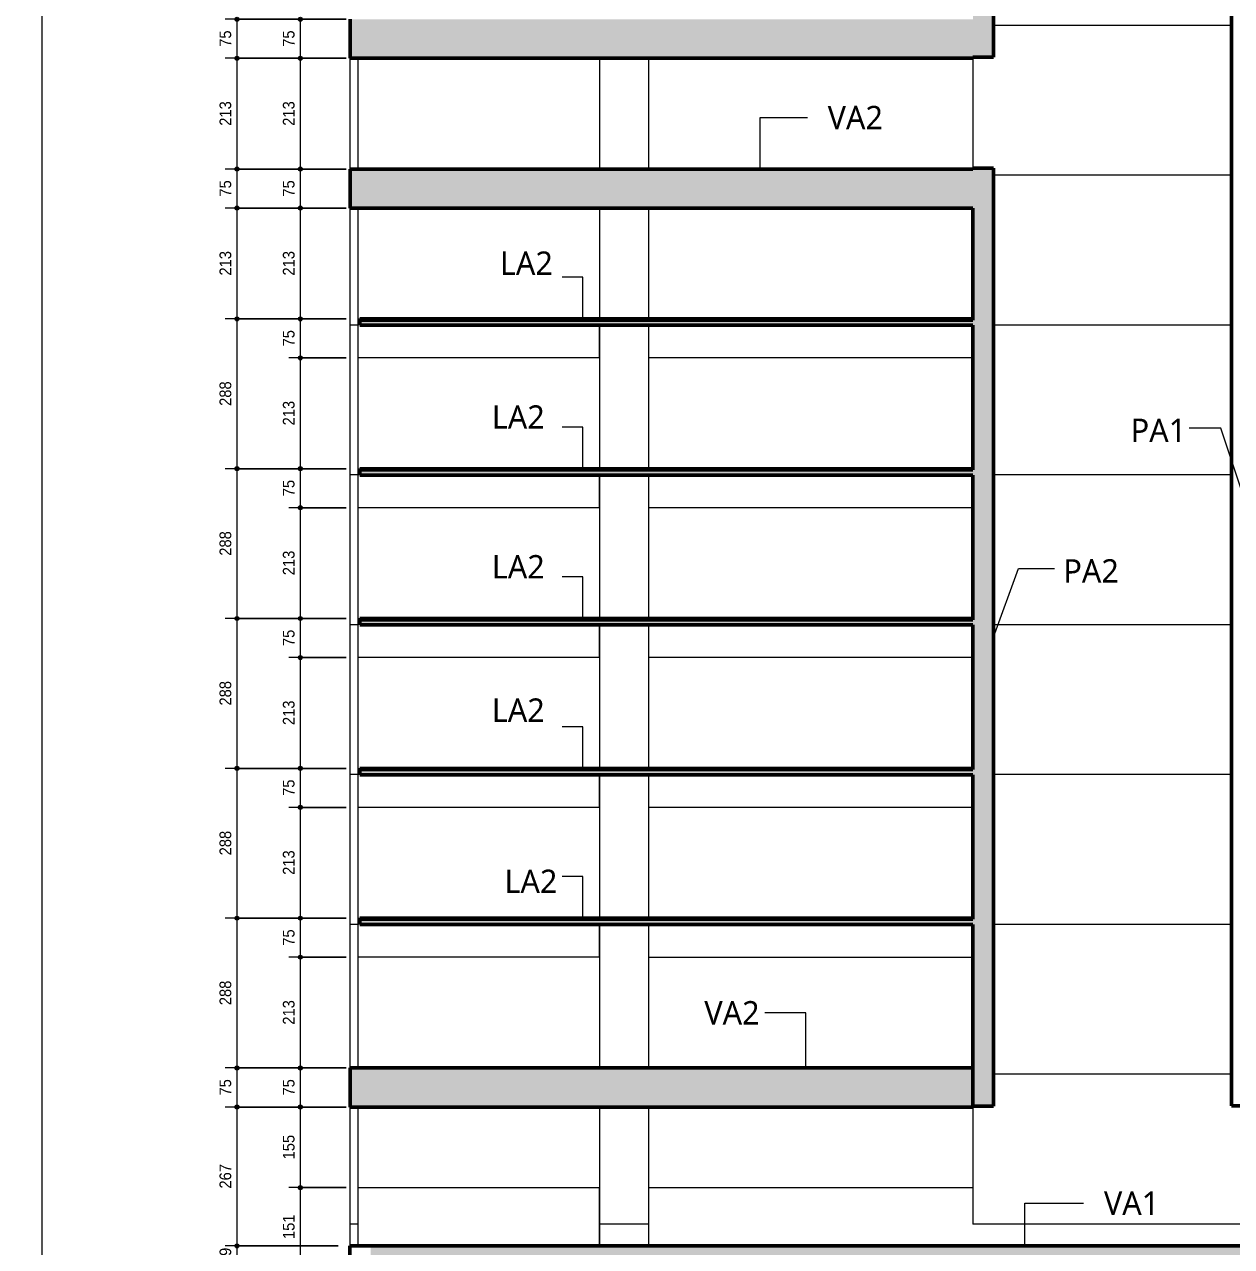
# Model space of a CAD drawing. Header units: centimetres. Extents: x -2102 to 22188, y -1637 to 88376.
# Drawn here: x -1974 to 347, y 80745 to 83094 of the extents above; entities that cross this region are included whole.
import ezdxf

# ---------------------------------------------------------------- set-up
doc = ezdxf.new("R2010")
doc.units = ezdxf.units.CM
for name, color, linetype, lineweight in [('A-ANNO-DIMS', 7, 'Continuous', 9), ('A-ANNO-DIMS-150', 7, 'Continuous', 9), ('A-FLOR', 7, 'Continuous', 18), ('A-FLOR-IDEN', 7, 'Continuous', 9), ('S-BEAM', 7, 'Continuous', 18), ('S-BEAM-IDEN', 7, 'Continuous', 9), ('S-COLS', 7, 'Continuous', 18), ('S-COLS-IDEN', 7, 'Continuous', 9)]:
    doc.layers.add(name, color=color, linetype=linetype, lineweight=lineweight)
doc.layers.add('A-DETL', color=7, linetype='Continuous', lineweight=9, true_color=0x00a600)
doc.styles.add('Arial', font='arial.ttf', dxfattribs={"width": 0.9, "height": 22.5})
doc.styles.add('Gadugi', font='gadugi.ttf', dxfattribs={"height": 45})
doc.dimstyles.new('PED_1_5mm_ESQ', dxfattribs={"dimscale": 30.48, "dimtxt": 22.955836, "dimasz": 0.984252, "dimexe": 0.738189, "dimexo": 0.738189, "dimgap": 0.147638, "dimtad": 1, "dimdec": 1, "dimrnd": 0.5, "dimdsep": 46, "dimtxsty": 'Arial', "dimblk1": 'DOTSMALL', "dimblk2": 'DOTSMALL', "dimsah": 1, "dimcen": 0.09, "dimdle": 1.476378, "dimazin": 0, "dimtfac": 1, "dimtdec": 4, "dimtix": 1, "dimtmove": 0, "dimatfit": 3, "dimfxl": 1, "dimtvp": 1, "dimtolj": 1, "dimtzin": 0, "dimarcsym": 2})

# ---------------------------------------------------------------- blocks, each defined once
blk = doc.blocks.new('DIMBLOCK1-CT K 001 - CORTE A1-A1')
at = {"layer": 'A-ANNO-DIMS-150'}
h = blk.add_hatch(color=256, dxfattribs=at)
edge = h.paths.add_edge_path(flags=0)
edge.add_arc((-1940.4, 87709), 3.75, 0, 360)
h = blk.add_hatch(color=256, dxfattribs=at)
edge = h.paths.add_edge_path(flags=0)
edge.add_arc((-1940.4, 79430), 3.75, 0, 360)
for p, q in [((-1370.7, 87709), (-1962.9, 87709)), ((-1940.4, 79385), (-1940.4, 87709)), ((-1940.4, 87709), (-1370.7, 87709)), ((-1350.6, 79430), (-1962.9, 79430)), ((-1940.4, 79430), (-1350.6, 79430))]:
    blk.add_line(p, q, dxfattribs=at)
for centre in [(-1940.4, 87709), (-1940.4, 79430)]:
    blk.add_circle(centre, 3.75, dxfattribs=at)
at = {"layer": 'A-ANNO-DIMS-150', "color": 0, "insert": (-1974.1, 83538.4), "char_height": 22.5, "width": 74.589, "attachment_point": 1, "rotation": 90, "line_spacing_factor": 0.941778, "style": 'Arial'}
blk.add_mtext('8279', dxfattribs=at)
blk = doc.blocks.new('_DotSmall')
at = {"color": 0, "linetype": 'ByBlock', "const_width": 0.5}
blk.add_lwpolyline([(-0.0625, 0, 1), (0.0625, 0, 1)], format="xyb", close=True, dxfattribs=at)
blk = doc.blocks.new('DIMBLOCK11-CT K 001 - CORTE A1-A1')
at = {"layer": 'A-ANNO-DIMS-150'}
h = blk.add_hatch(color=256, dxfattribs=at)
edge = h.paths.add_edge_path(flags=0)
edge.add_arc((-1443.8, 80858), 3.75, 0, 360)
h = blk.add_hatch(color=256, dxfattribs=at)
edge = h.paths.add_edge_path(flags=0)
edge.add_arc((-1443.8, 80707), 3.75, 0, 360)
for p, q in [((-1355.6, 80858), (-1466.3, 80858)), ((-1443.8, 80707), (-1443.8, 80858)), ((-1443.8, 80858), (-1355.6, 80858)), ((-1355.6, 80707), (-1466.3, 80707)), ((-1443.8, 80707), (-1355.6, 80707))]:
    blk.add_line(p, q, dxfattribs=at)
for centre in [(-1443.8, 80858), (-1443.8, 80707)]:
    blk.add_circle(centre, 3.75, dxfattribs=at)
at = {"layer": 'A-ANNO-DIMS-150', "color": 0, "insert": (-1477.5, 80759.2), "char_height": 22.5, "width": 55.942, "attachment_point": 1, "rotation": 90, "line_spacing_factor": 0.941778, "style": 'Arial'}
blk.add_mtext('151', dxfattribs=at)
blk = doc.blocks.new('DIMBLOCK12-CT K 001 - CORTE A1-A1')
at = {"layer": 'A-ANNO-DIMS-150'}
h = blk.add_hatch(color=256, dxfattribs=at)
edge = h.paths.add_edge_path(flags=0)
edge.add_arc((-1443.8, 81013), 3.75, 0, 360)
h = blk.add_hatch(color=256, dxfattribs=at)
edge = h.paths.add_edge_path(flags=0)
edge.add_arc((-1443.8, 80858), 3.75, 0, 360)
for p, q in [((-1355.6, 81013), (-1466.3, 81013)), ((-1443.8, 80858), (-1443.8, 81013)), ((-1443.8, 81013), (-1355.6, 81013)), ((-1355.6, 80858), (-1466.3, 80858)), ((-1443.8, 80858), (-1355.6, 80858))]:
    blk.add_line(p, q, dxfattribs=at)
for centre in [(-1443.8, 81013), (-1443.8, 80858)]:
    blk.add_circle(centre, 3.75, dxfattribs=at)
at = {"layer": 'A-ANNO-DIMS-150', "color": 0, "insert": (-1477.5, 80912.2), "char_height": 22.5, "width": 55.942, "attachment_point": 1, "rotation": 90, "line_spacing_factor": 0.941778, "style": 'Arial'}
blk.add_mtext('155', dxfattribs=at)
blk = doc.blocks.new('DIMBLOCK13-CT K 001 - CORTE A1-A1')
at = {"layer": 'A-ANNO-DIMS-150'}
h = blk.add_hatch(color=256, dxfattribs=at)
edge = h.paths.add_edge_path(flags=0)
edge.add_arc((-1443.8, 81088), 3.75, 0, 360)
h = blk.add_hatch(color=256, dxfattribs=at)
edge = h.paths.add_edge_path(flags=0)
edge.add_arc((-1443.8, 81013), 3.75, 0, 360)
for p, q in [((-1355.6, 81088), (-1466.3, 81088)), ((-1443.8, 81013), (-1443.8, 81088)), ((-1443.8, 81088), (-1355.6, 81088)), ((-1355.6, 81013), (-1466.3, 81013)), ((-1443.8, 81013), (-1355.6, 81013))]:
    blk.add_line(p, q, dxfattribs=at)
for centre in [(-1443.8, 81088), (-1443.8, 81013)]:
    blk.add_circle(centre, 3.75, dxfattribs=at)
at = {"layer": 'A-ANNO-DIMS-150', "color": 0, "insert": (-1477.5, 81035), "char_height": 22.5, "width": 37.294, "attachment_point": 1, "rotation": 90, "line_spacing_factor": 0.941778, "style": 'Arial'}
blk.add_mtext('75', dxfattribs=at)
blk = doc.blocks.new('DIMBLOCK14-CT K 001 - CORTE A1-A1')
at = {"layer": 'A-ANNO-DIMS-150'}
h = blk.add_hatch(color=256, dxfattribs=at)
edge = h.paths.add_edge_path(flags=0)
edge.add_arc((-1443.8, 81301), 3.75, 0, 360)
h = blk.add_hatch(color=256, dxfattribs=at)
edge = h.paths.add_edge_path(flags=0)
edge.add_arc((-1443.8, 81088), 3.75, 0, 360)
for p, q in [((-1355.6, 81301), (-1466.3, 81301)), ((-1443.8, 81088), (-1443.8, 81301)), ((-1443.8, 81301), (-1355.6, 81301)), ((-1355.6, 81088), (-1466.3, 81088)), ((-1443.8, 81088), (-1355.6, 81088))]:
    blk.add_line(p, q, dxfattribs=at)
for centre in [(-1443.8, 81301), (-1443.8, 81088)]:
    blk.add_circle(centre, 3.75, dxfattribs=at)
at = {"layer": 'A-ANNO-DIMS-150', "color": 0, "insert": (-1477.5, 81171.2), "char_height": 22.5, "width": 55.942, "attachment_point": 1, "rotation": 90, "line_spacing_factor": 0.941778, "style": 'Arial'}
blk.add_mtext('213', dxfattribs=at)
blk = doc.blocks.new('DIMBLOCK15-CT K 001 - CORTE A1-A1')
at = {"layer": 'A-ANNO-DIMS-150'}
h = blk.add_hatch(color=256, dxfattribs=at)
edge = h.paths.add_edge_path(flags=0)
edge.add_arc((-1443.8, 81376), 3.75, 0, 360)
h = blk.add_hatch(color=256, dxfattribs=at)
edge = h.paths.add_edge_path(flags=0)
edge.add_arc((-1443.8, 81301), 3.75, 0, 360)
for p, q in [((-1355.6, 81376), (-1466.3, 81376)), ((-1443.8, 81301), (-1443.8, 81376)), ((-1443.8, 81376), (-1355.6, 81376)), ((-1355.6, 81301), (-1466.3, 81301)), ((-1443.8, 81301), (-1355.6, 81301))]:
    blk.add_line(p, q, dxfattribs=at)
for centre in [(-1443.8, 81376), (-1443.8, 81301)]:
    blk.add_circle(centre, 3.75, dxfattribs=at)
at = {"layer": 'A-ANNO-DIMS-150', "color": 0, "insert": (-1477.5, 81323), "char_height": 22.5, "width": 37.294, "attachment_point": 1, "rotation": 90, "line_spacing_factor": 0.941778, "style": 'Arial'}
blk.add_mtext('75', dxfattribs=at)
blk = doc.blocks.new('DIMBLOCK16-CT K 001 - CORTE A1-A1')
at = {"layer": 'A-ANNO-DIMS-150'}
h = blk.add_hatch(color=256, dxfattribs=at)
edge = h.paths.add_edge_path(flags=0)
edge.add_arc((-1443.8, 81589), 3.75, 0, 360)
h = blk.add_hatch(color=256, dxfattribs=at)
edge = h.paths.add_edge_path(flags=0)
edge.add_arc((-1443.8, 81376), 3.75, 0, 360)
for p, q in [((-1355.6, 81589), (-1466.3, 81589)), ((-1443.8, 81376), (-1443.8, 81589)), ((-1443.8, 81589), (-1355.6, 81589)), ((-1355.6, 81376), (-1466.3, 81376)), ((-1443.8, 81376), (-1355.6, 81376))]:
    blk.add_line(p, q, dxfattribs=at)
for centre in [(-1443.8, 81589), (-1443.8, 81376)]:
    blk.add_circle(centre, 3.75, dxfattribs=at)
at = {"layer": 'A-ANNO-DIMS-150', "color": 0, "insert": (-1477.5, 81459.2), "char_height": 22.5, "width": 55.942, "attachment_point": 1, "rotation": 90, "line_spacing_factor": 0.941778, "style": 'Arial'}
blk.add_mtext('213', dxfattribs=at)
blk = doc.blocks.new('DIMBLOCK17-CT K 001 - CORTE A1-A1')
at = {"layer": 'A-ANNO-DIMS-150'}
h = blk.add_hatch(color=256, dxfattribs=at)
edge = h.paths.add_edge_path(flags=0)
edge.add_arc((-1443.8, 81664), 3.75, 0, 360)
h = blk.add_hatch(color=256, dxfattribs=at)
edge = h.paths.add_edge_path(flags=0)
edge.add_arc((-1443.8, 81589), 3.75, 0, 360)
for p, q in [((-1355.6, 81664), (-1466.3, 81664)), ((-1443.8, 81589), (-1443.8, 81664)), ((-1443.8, 81664), (-1355.6, 81664)), ((-1355.6, 81589), (-1466.3, 81589)), ((-1443.8, 81589), (-1355.6, 81589))]:
    blk.add_line(p, q, dxfattribs=at)
for centre in [(-1443.8, 81664), (-1443.8, 81589)]:
    blk.add_circle(centre, 3.75, dxfattribs=at)
at = {"layer": 'A-ANNO-DIMS-150', "color": 0, "insert": (-1477.5, 81611), "char_height": 22.5, "width": 37.294, "attachment_point": 1, "rotation": 90, "line_spacing_factor": 0.941778, "style": 'Arial'}
blk.add_mtext('75', dxfattribs=at)
blk = doc.blocks.new('DIMBLOCK18-CT K 001 - CORTE A1-A1')
at = {"layer": 'A-ANNO-DIMS-150'}
h = blk.add_hatch(color=256, dxfattribs=at)
edge = h.paths.add_edge_path(flags=0)
edge.add_arc((-1443.8, 81877), 3.75, 0, 360)
h = blk.add_hatch(color=256, dxfattribs=at)
edge = h.paths.add_edge_path(flags=0)
edge.add_arc((-1443.8, 81664), 3.75, 0, 360)
for p, q in [((-1355.6, 81877), (-1466.3, 81877)), ((-1443.8, 81664), (-1443.8, 81877)), ((-1443.8, 81877), (-1355.6, 81877)), ((-1355.6, 81664), (-1466.3, 81664)), ((-1443.8, 81664), (-1355.6, 81664))]:
    blk.add_line(p, q, dxfattribs=at)
for centre in [(-1443.8, 81877), (-1443.8, 81664)]:
    blk.add_circle(centre, 3.75, dxfattribs=at)
at = {"layer": 'A-ANNO-DIMS-150', "color": 0, "insert": (-1477.5, 81747.2), "char_height": 22.5, "width": 55.942, "attachment_point": 1, "rotation": 90, "line_spacing_factor": 0.941778, "style": 'Arial'}
blk.add_mtext('213', dxfattribs=at)
blk = doc.blocks.new('DIMBLOCK19-CT K 001 - CORTE A1-A1')
at = {"layer": 'A-ANNO-DIMS-150'}
h = blk.add_hatch(color=256, dxfattribs=at)
edge = h.paths.add_edge_path(flags=0)
edge.add_arc((-1443.8, 81952), 3.75, 0, 360)
h = blk.add_hatch(color=256, dxfattribs=at)
edge = h.paths.add_edge_path(flags=0)
edge.add_arc((-1443.8, 81877), 3.75, 0, 360)
for p, q in [((-1355.6, 81952), (-1466.3, 81952)), ((-1443.8, 81877), (-1443.8, 81952)), ((-1443.8, 81952), (-1355.6, 81952)), ((-1355.6, 81877), (-1466.3, 81877)), ((-1443.8, 81877), (-1355.6, 81877))]:
    blk.add_line(p, q, dxfattribs=at)
for centre in [(-1443.8, 81952), (-1443.8, 81877)]:
    blk.add_circle(centre, 3.75, dxfattribs=at)
at = {"layer": 'A-ANNO-DIMS-150', "color": 0, "insert": (-1477.5, 81899), "char_height": 22.5, "width": 37.294, "attachment_point": 1, "rotation": 90, "line_spacing_factor": 0.941778, "style": 'Arial'}
blk.add_mtext('75', dxfattribs=at)
blk = doc.blocks.new('DIMBLOCK20-CT K 001 - CORTE A1-A1')
at = {"layer": 'A-ANNO-DIMS-150'}
h = blk.add_hatch(color=256, dxfattribs=at)
edge = h.paths.add_edge_path(flags=0)
edge.add_arc((-1443.8, 82165), 3.75, 0, 360)
h = blk.add_hatch(color=256, dxfattribs=at)
edge = h.paths.add_edge_path(flags=0)
edge.add_arc((-1443.8, 81952), 3.75, 0, 360)
for p, q in [((-1355.6, 82165), (-1466.3, 82165)), ((-1443.8, 81952), (-1443.8, 82165)), ((-1443.8, 82165), (-1355.6, 82165)), ((-1355.6, 81952), (-1466.3, 81952)), ((-1443.8, 81952), (-1355.6, 81952))]:
    blk.add_line(p, q, dxfattribs=at)
for centre in [(-1443.8, 82165), (-1443.8, 81952)]:
    blk.add_circle(centre, 3.75, dxfattribs=at)
at = {"layer": 'A-ANNO-DIMS-150', "color": 0, "insert": (-1477.5, 82035.2), "char_height": 22.5, "width": 55.942, "attachment_point": 1, "rotation": 90, "line_spacing_factor": 0.941778, "style": 'Arial'}
blk.add_mtext('213', dxfattribs=at)
blk = doc.blocks.new('DIMBLOCK21-CT K 001 - CORTE A1-A1')
at = {"layer": 'A-ANNO-DIMS-150'}
h = blk.add_hatch(color=256, dxfattribs=at)
edge = h.paths.add_edge_path(flags=0)
edge.add_arc((-1443.8, 82240), 3.75, 0, 360)
h = blk.add_hatch(color=256, dxfattribs=at)
edge = h.paths.add_edge_path(flags=0)
edge.add_arc((-1443.8, 82165), 3.75, 0, 360)
for p, q in [((-1355.6, 82240), (-1466.3, 82240)), ((-1443.8, 82165), (-1443.8, 82240)), ((-1443.8, 82240), (-1355.6, 82240)), ((-1355.6, 82165), (-1466.3, 82165)), ((-1443.8, 82165), (-1355.6, 82165))]:
    blk.add_line(p, q, dxfattribs=at)
for centre in [(-1443.8, 82240), (-1443.8, 82165)]:
    blk.add_circle(centre, 3.75, dxfattribs=at)
at = {"layer": 'A-ANNO-DIMS-150', "color": 0, "insert": (-1477.5, 82187), "char_height": 22.5, "width": 37.294, "attachment_point": 1, "rotation": 90, "line_spacing_factor": 0.941778, "style": 'Arial'}
blk.add_mtext('75', dxfattribs=at)
blk = doc.blocks.new('DIMBLOCK22-CT K 001 - CORTE A1-A1')
at = {"layer": 'A-ANNO-DIMS-150'}
h = blk.add_hatch(color=256, dxfattribs=at)
edge = h.paths.add_edge_path(flags=0)
edge.add_arc((-1443.8, 82453), 3.75, 0, 360)
h = blk.add_hatch(color=256, dxfattribs=at)
edge = h.paths.add_edge_path(flags=0)
edge.add_arc((-1443.8, 82240), 3.75, 0, 360)
for p, q in [((-1355.6, 82453), (-1466.3, 82453)), ((-1443.8, 82240), (-1443.8, 82453)), ((-1443.8, 82453), (-1355.6, 82453)), ((-1355.6, 82240), (-1466.3, 82240)), ((-1443.8, 82240), (-1355.6, 82240))]:
    blk.add_line(p, q, dxfattribs=at)
for centre in [(-1443.8, 82453), (-1443.8, 82240)]:
    blk.add_circle(centre, 3.75, dxfattribs=at)
at = {"layer": 'A-ANNO-DIMS-150', "color": 0, "insert": (-1477.5, 82323.2), "char_height": 22.5, "width": 55.942, "attachment_point": 1, "rotation": 90, "line_spacing_factor": 0.941778, "style": 'Arial'}
blk.add_mtext('213', dxfattribs=at)
blk = doc.blocks.new('DIMBLOCK23-CT K 001 - CORTE A1-A1')
at = {"layer": 'A-ANNO-DIMS-150'}
h = blk.add_hatch(color=256, dxfattribs=at)
edge = h.paths.add_edge_path(flags=0)
edge.add_arc((-1443.8, 82528), 3.75, 0, 360)
h = blk.add_hatch(color=256, dxfattribs=at)
edge = h.paths.add_edge_path(flags=0)
edge.add_arc((-1443.8, 82453), 3.75, 0, 360)
for p, q in [((-1355.6, 82528), (-1466.3, 82528)), ((-1443.8, 82453), (-1443.8, 82528)), ((-1443.8, 82528), (-1355.6, 82528)), ((-1355.6, 82453), (-1466.3, 82453)), ((-1443.8, 82453), (-1355.6, 82453))]:
    blk.add_line(p, q, dxfattribs=at)
for centre in [(-1443.8, 82528), (-1443.8, 82453)]:
    blk.add_circle(centre, 3.75, dxfattribs=at)
at = {"layer": 'A-ANNO-DIMS-150', "color": 0, "insert": (-1477.5, 82475), "char_height": 22.5, "width": 37.294, "attachment_point": 1, "rotation": 90, "line_spacing_factor": 0.941778, "style": 'Arial'}
blk.add_mtext('75', dxfattribs=at)
blk = doc.blocks.new('DIMBLOCK24-CT K 001 - CORTE A1-A1')
at = {"layer": 'A-ANNO-DIMS-150'}
h = blk.add_hatch(color=256, dxfattribs=at)
edge = h.paths.add_edge_path(flags=0)
edge.add_arc((-1443.8, 82741), 3.75, 0, 360)
h = blk.add_hatch(color=256, dxfattribs=at)
edge = h.paths.add_edge_path(flags=0)
edge.add_arc((-1443.8, 82528), 3.75, 0, 360)
for p, q in [((-1355.6, 82741), (-1466.3, 82741)), ((-1443.8, 82528), (-1443.8, 82741)), ((-1443.8, 82741), (-1355.6, 82741)), ((-1355.6, 82528), (-1466.3, 82528)), ((-1443.8, 82528), (-1355.6, 82528))]:
    blk.add_line(p, q, dxfattribs=at)
for centre in [(-1443.8, 82741), (-1443.8, 82528)]:
    blk.add_circle(centre, 3.75, dxfattribs=at)
at = {"layer": 'A-ANNO-DIMS-150', "color": 0, "insert": (-1477.5, 82611.2), "char_height": 22.5, "width": 55.942, "attachment_point": 1, "rotation": 90, "line_spacing_factor": 0.941778, "style": 'Arial'}
blk.add_mtext('213', dxfattribs=at)
blk = doc.blocks.new('DIMBLOCK25-CT K 001 - CORTE A1-A1')
at = {"layer": 'A-ANNO-DIMS-150'}
h = blk.add_hatch(color=256, dxfattribs=at)
edge = h.paths.add_edge_path(flags=0)
edge.add_arc((-1443.8, 82816), 3.75, 0, 360)
h = blk.add_hatch(color=256, dxfattribs=at)
edge = h.paths.add_edge_path(flags=0)
edge.add_arc((-1443.8, 82741), 3.75, 0, 360)
for p, q in [((-1355.6, 82816), (-1466.3, 82816)), ((-1443.8, 82741), (-1443.8, 82816)), ((-1443.8, 82816), (-1355.6, 82816)), ((-1355.6, 82741), (-1466.3, 82741)), ((-1443.8, 82741), (-1355.6, 82741))]:
    blk.add_line(p, q, dxfattribs=at)
for centre in [(-1443.8, 82816), (-1443.8, 82741)]:
    blk.add_circle(centre, 3.75, dxfattribs=at)
at = {"layer": 'A-ANNO-DIMS-150', "color": 0, "insert": (-1477.5, 82763), "char_height": 22.5, "width": 37.294, "attachment_point": 1, "rotation": 90, "line_spacing_factor": 0.941778, "style": 'Arial'}
blk.add_mtext('75', dxfattribs=at)
blk = doc.blocks.new('DIMBLOCK26-CT K 001 - CORTE A1-A1')
at = {"layer": 'A-ANNO-DIMS-150'}
h = blk.add_hatch(color=256, dxfattribs=at)
edge = h.paths.add_edge_path(flags=0)
edge.add_arc((-1443.8, 83029), 3.75, 0, 360)
h = blk.add_hatch(color=256, dxfattribs=at)
edge = h.paths.add_edge_path(flags=0)
edge.add_arc((-1443.8, 82816), 3.75, 0, 360)
for p, q in [((-1355.6, 83029), (-1466.3, 83029)), ((-1443.8, 82816), (-1443.8, 83029)), ((-1443.8, 83029), (-1355.6, 83029)), ((-1355.6, 82816), (-1466.3, 82816)), ((-1443.8, 82816), (-1355.6, 82816))]:
    blk.add_line(p, q, dxfattribs=at)
for centre in [(-1443.8, 83029), (-1443.8, 82816)]:
    blk.add_circle(centre, 3.75, dxfattribs=at)
at = {"layer": 'A-ANNO-DIMS-150', "color": 0, "insert": (-1477.5, 82899.2), "char_height": 22.5, "width": 55.942, "attachment_point": 1, "rotation": 90, "line_spacing_factor": 0.941778, "style": 'Arial'}
blk.add_mtext('213', dxfattribs=at)
blk = doc.blocks.new('DIMBLOCK27-CT K 001 - CORTE A1-A1')
at = {"layer": 'A-ANNO-DIMS-150'}
h = blk.add_hatch(color=256, dxfattribs=at)
edge = h.paths.add_edge_path(flags=0)
edge.add_arc((-1443.8, 83104), 3.75, 0, 360)
h = blk.add_hatch(color=256, dxfattribs=at)
edge = h.paths.add_edge_path(flags=0)
edge.add_arc((-1443.8, 83029), 3.75, 0, 360)
for p, q in [((-1355.6, 83104), (-1466.3, 83104)), ((-1443.8, 83029), (-1443.8, 83104)), ((-1443.8, 83104), (-1355.6, 83104)), ((-1355.6, 83029), (-1466.3, 83029)), ((-1443.8, 83029), (-1355.6, 83029))]:
    blk.add_line(p, q, dxfattribs=at)
for centre in [(-1443.8, 83104), (-1443.8, 83029)]:
    blk.add_circle(centre, 3.75, dxfattribs=at)
at = {"layer": 'A-ANNO-DIMS-150', "color": 0, "insert": (-1477.5, 83051), "char_height": 22.5, "width": 37.294, "attachment_point": 1, "rotation": 90, "line_spacing_factor": 0.941778, "style": 'Arial'}
blk.add_mtext('75', dxfattribs=at)
blk = doc.blocks.new('DIMBLOCK64-CT K 001 - CORTE A1-A1')
at = {"layer": 'A-ANNO-DIMS-150'}
h = blk.add_hatch(color=256, dxfattribs=at)
edge = h.paths.add_edge_path(flags=0)
edge.add_arc((-1565.6, 80746), 3.75, 0, 360)
h = blk.add_hatch(color=256, dxfattribs=at)
edge = h.paths.add_edge_path(flags=0)
edge.add_arc((-1565.6, 80707), 3.75, 0, 360)
for p, q in [((-1370.9, 80746), (-1588.1, 80746)), ((-1565.6, 80707), (-1565.6, 80746)), ((-1565.6, 80746), (-1370.9, 80746)), ((-1331.2, 80707), (-1588.1, 80707)), ((-1565.6, 80707), (-1331.2, 80707))]:
    blk.add_line(p, q, dxfattribs=at)
for centre in [(-1565.6, 80746), (-1565.6, 80707)]:
    blk.add_circle(centre, 3.75, dxfattribs=at)
at = {"layer": 'A-ANNO-DIMS-150', "color": 0, "insert": (-1599.3, 80711), "char_height": 22.5, "width": 37.294, "attachment_point": 1, "rotation": 90, "line_spacing_factor": 0.941778, "style": 'Arial'}
blk.add_mtext('39', dxfattribs=at)
blk = doc.blocks.new('DIMBLOCK65-CT K 001 - CORTE A1-A1')
at = {"layer": 'A-ANNO-DIMS-150'}
h = blk.add_hatch(color=256, dxfattribs=at)
edge = h.paths.add_edge_path(flags=0)
edge.add_arc((-1565.6, 81013), 3.75, 0, 360)
h = blk.add_hatch(color=256, dxfattribs=at)
edge = h.paths.add_edge_path(flags=0)
edge.add_arc((-1565.6, 80746), 3.75, 0, 360)
for p, q in [((-1370.7, 81013), (-1588.1, 81013)), ((-1565.6, 80746), (-1565.6, 81013)), ((-1565.6, 81013), (-1370.7, 81013)), ((-1370.9, 80746), (-1588.1, 80746)), ((-1565.6, 80746), (-1370.9, 80746))]:
    blk.add_line(p, q, dxfattribs=at)
for centre in [(-1565.6, 81013), (-1565.6, 80746)]:
    blk.add_circle(centre, 3.75, dxfattribs=at)
at = {"layer": 'A-ANNO-DIMS-150', "color": 0, "insert": (-1599.3, 80856.2), "char_height": 22.5, "width": 55.942, "attachment_point": 1, "rotation": 90, "line_spacing_factor": 0.941778, "style": 'Arial'}
blk.add_mtext('267', dxfattribs=at)
blk = doc.blocks.new('DIMBLOCK66-CT K 001 - CORTE A1-A1')
at = {"layer": 'A-ANNO-DIMS-150'}
h = blk.add_hatch(color=256, dxfattribs=at)
edge = h.paths.add_edge_path(flags=0)
edge.add_arc((-1565.6, 81088), 3.75, 0, 360)
h = blk.add_hatch(color=256, dxfattribs=at)
edge = h.paths.add_edge_path(flags=0)
edge.add_arc((-1565.6, 81013), 3.75, 0, 360)
for p, q in [((-1370.7, 81088), (-1588.1, 81088)), ((-1565.6, 81013), (-1565.6, 81088)), ((-1565.6, 81088), (-1370.7, 81088)), ((-1370.7, 81013), (-1588.1, 81013)), ((-1565.6, 81013), (-1370.7, 81013))]:
    blk.add_line(p, q, dxfattribs=at)
for centre in [(-1565.6, 81088), (-1565.6, 81013)]:
    blk.add_circle(centre, 3.75, dxfattribs=at)
at = {"layer": 'A-ANNO-DIMS-150', "color": 0, "insert": (-1599.3, 81035), "char_height": 22.5, "width": 37.294, "attachment_point": 1, "rotation": 90, "line_spacing_factor": 0.941778, "style": 'Arial'}
blk.add_mtext('75', dxfattribs=at)
blk = doc.blocks.new('DIMBLOCK67-CT K 001 - CORTE A1-A1')
at = {"layer": 'A-ANNO-DIMS-150'}
h = blk.add_hatch(color=256, dxfattribs=at)
edge = h.paths.add_edge_path(flags=0)
edge.add_arc((-1565.6, 81376), 3.75, 0, 360)
h = blk.add_hatch(color=256, dxfattribs=at)
edge = h.paths.add_edge_path(flags=0)
edge.add_arc((-1565.6, 81088), 3.75, 0, 360)
for p, q in [((-1355.6, 81376), (-1588.1, 81376)), ((-1565.6, 81088), (-1565.6, 81376)), ((-1565.6, 81376), (-1355.6, 81376)), ((-1370.7, 81088), (-1588.1, 81088)), ((-1565.6, 81088), (-1370.7, 81088))]:
    blk.add_line(p, q, dxfattribs=at)
for centre in [(-1565.6, 81376), (-1565.6, 81088)]:
    blk.add_circle(centre, 3.75, dxfattribs=at)
at = {"layer": 'A-ANNO-DIMS-150', "color": 0, "insert": (-1599.3, 81208.7), "char_height": 22.5, "width": 55.942, "attachment_point": 1, "rotation": 90, "line_spacing_factor": 0.941778, "style": 'Arial'}
blk.add_mtext('288', dxfattribs=at)
blk = doc.blocks.new('DIMBLOCK68-CT K 001 - CORTE A1-A1')
at = {"layer": 'A-ANNO-DIMS-150'}
h = blk.add_hatch(color=256, dxfattribs=at)
edge = h.paths.add_edge_path(flags=0)
edge.add_arc((-1565.6, 81664), 3.75, 0, 360)
h = blk.add_hatch(color=256, dxfattribs=at)
edge = h.paths.add_edge_path(flags=0)
edge.add_arc((-1565.6, 81376), 3.75, 0, 360)
for p, q in [((-1355.6, 81664), (-1588.1, 81664)), ((-1565.6, 81376), (-1565.6, 81664)), ((-1565.6, 81664), (-1355.6, 81664)), ((-1355.6, 81376), (-1588.1, 81376)), ((-1565.6, 81376), (-1355.6, 81376))]:
    blk.add_line(p, q, dxfattribs=at)
for centre in [(-1565.6, 81664), (-1565.6, 81376)]:
    blk.add_circle(centre, 3.75, dxfattribs=at)
at = {"layer": 'A-ANNO-DIMS-150', "color": 0, "insert": (-1599.3, 81496.7), "char_height": 22.5, "width": 55.942, "attachment_point": 1, "rotation": 90, "line_spacing_factor": 0.941778, "style": 'Arial'}
blk.add_mtext('288', dxfattribs=at)
blk = doc.blocks.new('DIMBLOCK69-CT K 001 - CORTE A1-A1')
at = {"layer": 'A-ANNO-DIMS-150'}
h = blk.add_hatch(color=256, dxfattribs=at)
edge = h.paths.add_edge_path(flags=0)
edge.add_arc((-1565.6, 81952), 3.75, 0, 360)
h = blk.add_hatch(color=256, dxfattribs=at)
edge = h.paths.add_edge_path(flags=0)
edge.add_arc((-1565.6, 81664), 3.75, 0, 360)
for p, q in [((-1355.6, 81952), (-1588.1, 81952)), ((-1565.6, 81664), (-1565.6, 81952)), ((-1565.6, 81952), (-1355.6, 81952)), ((-1355.6, 81664), (-1588.1, 81664)), ((-1565.6, 81664), (-1355.6, 81664))]:
    blk.add_line(p, q, dxfattribs=at)
for centre in [(-1565.6, 81952), (-1565.6, 81664)]:
    blk.add_circle(centre, 3.75, dxfattribs=at)
at = {"layer": 'A-ANNO-DIMS-150', "color": 0, "insert": (-1599.3, 81784.7), "char_height": 22.5, "width": 55.942, "attachment_point": 1, "rotation": 90, "line_spacing_factor": 0.941778, "style": 'Arial'}
blk.add_mtext('288', dxfattribs=at)
blk = doc.blocks.new('DIMBLOCK70-CT K 001 - CORTE A1-A1')
at = {"layer": 'A-ANNO-DIMS-150'}
h = blk.add_hatch(color=256, dxfattribs=at)
edge = h.paths.add_edge_path(flags=0)
edge.add_arc((-1565.6, 82240), 3.75, 0, 360)
h = blk.add_hatch(color=256, dxfattribs=at)
edge = h.paths.add_edge_path(flags=0)
edge.add_arc((-1565.6, 81952), 3.75, 0, 360)
for p, q in [((-1355.6, 82240), (-1588.1, 82240)), ((-1565.6, 81952), (-1565.6, 82240)), ((-1565.6, 82240), (-1355.6, 82240)), ((-1355.6, 81952), (-1588.1, 81952)), ((-1565.6, 81952), (-1355.6, 81952))]:
    blk.add_line(p, q, dxfattribs=at)
for centre in [(-1565.6, 82240), (-1565.6, 81952)]:
    blk.add_circle(centre, 3.75, dxfattribs=at)
at = {"layer": 'A-ANNO-DIMS-150', "color": 0, "insert": (-1599.3, 82072.7), "char_height": 22.5, "width": 55.942, "attachment_point": 1, "rotation": 90, "line_spacing_factor": 0.941778, "style": 'Arial'}
blk.add_mtext('288', dxfattribs=at)
blk = doc.blocks.new('DIMBLOCK71-CT K 001 - CORTE A1-A1')
at = {"layer": 'A-ANNO-DIMS-150'}
h = blk.add_hatch(color=256, dxfattribs=at)
edge = h.paths.add_edge_path(flags=0)
edge.add_arc((-1565.6, 82528), 3.75, 0, 360)
h = blk.add_hatch(color=256, dxfattribs=at)
edge = h.paths.add_edge_path(flags=0)
edge.add_arc((-1565.6, 82240), 3.75, 0, 360)
for p, q in [((-1355.6, 82528), (-1588.1, 82528)), ((-1565.6, 82240), (-1565.6, 82528)), ((-1565.6, 82528), (-1355.6, 82528)), ((-1355.6, 82240), (-1588.1, 82240)), ((-1565.6, 82240), (-1355.6, 82240))]:
    blk.add_line(p, q, dxfattribs=at)
for centre in [(-1565.6, 82528), (-1565.6, 82240)]:
    blk.add_circle(centre, 3.75, dxfattribs=at)
at = {"layer": 'A-ANNO-DIMS-150', "color": 0, "insert": (-1599.3, 82360.7), "char_height": 22.5, "width": 55.942, "attachment_point": 1, "rotation": 90, "line_spacing_factor": 0.941778, "style": 'Arial'}
blk.add_mtext('288', dxfattribs=at)
blk = doc.blocks.new('DIMBLOCK72-CT K 001 - CORTE A1-A1')
at = {"layer": 'A-ANNO-DIMS-150'}
h = blk.add_hatch(color=256, dxfattribs=at)
edge = h.paths.add_edge_path(flags=0)
edge.add_arc((-1565.6, 82741), 3.75, 0, 360)
h = blk.add_hatch(color=256, dxfattribs=at)
edge = h.paths.add_edge_path(flags=0)
edge.add_arc((-1565.6, 82528), 3.75, 0, 360)
for p, q in [((-1370.7, 82741), (-1588.1, 82741)), ((-1565.6, 82528), (-1565.6, 82741)), ((-1565.6, 82741), (-1370.7, 82741)), ((-1355.6, 82528), (-1588.1, 82528)), ((-1565.6, 82528), (-1355.6, 82528))]:
    blk.add_line(p, q, dxfattribs=at)
for centre in [(-1565.6, 82741), (-1565.6, 82528)]:
    blk.add_circle(centre, 3.75, dxfattribs=at)
at = {"layer": 'A-ANNO-DIMS-150', "color": 0, "insert": (-1599.3, 82611.2), "char_height": 22.5, "width": 55.942, "attachment_point": 1, "rotation": 90, "line_spacing_factor": 0.941778, "style": 'Arial'}
blk.add_mtext('213', dxfattribs=at)
blk = doc.blocks.new('DIMBLOCK73-CT K 001 - CORTE A1-A1')
at = {"layer": 'A-ANNO-DIMS-150'}
h = blk.add_hatch(color=256, dxfattribs=at)
edge = h.paths.add_edge_path(flags=0)
edge.add_arc((-1565.6, 82816), 3.75, 0, 360)
h = blk.add_hatch(color=256, dxfattribs=at)
edge = h.paths.add_edge_path(flags=0)
edge.add_arc((-1565.6, 82741), 3.75, 0, 360)
for p, q in [((-1370.7, 82816), (-1588.1, 82816)), ((-1565.6, 82741), (-1565.6, 82816)), ((-1565.6, 82816), (-1370.7, 82816)), ((-1370.7, 82741), (-1588.1, 82741)), ((-1565.6, 82741), (-1370.7, 82741))]:
    blk.add_line(p, q, dxfattribs=at)
for centre in [(-1565.6, 82816), (-1565.6, 82741)]:
    blk.add_circle(centre, 3.75, dxfattribs=at)
at = {"layer": 'A-ANNO-DIMS-150', "color": 0, "insert": (-1599.3, 82763), "char_height": 22.5, "width": 37.294, "attachment_point": 1, "rotation": 90, "line_spacing_factor": 0.941778, "style": 'Arial'}
blk.add_mtext('75', dxfattribs=at)
blk = doc.blocks.new('DIMBLOCK74-CT K 001 - CORTE A1-A1')
at = {"layer": 'A-ANNO-DIMS-150'}
h = blk.add_hatch(color=256, dxfattribs=at)
edge = h.paths.add_edge_path(flags=0)
edge.add_arc((-1565.6, 83029), 3.75, 0, 360)
h = blk.add_hatch(color=256, dxfattribs=at)
edge = h.paths.add_edge_path(flags=0)
edge.add_arc((-1565.6, 82816), 3.75, 0, 360)
for p, q in [((-1370.7, 83029), (-1588.1, 83029)), ((-1565.6, 82816), (-1565.6, 83029)), ((-1565.6, 83029), (-1370.7, 83029)), ((-1370.7, 82816), (-1588.1, 82816)), ((-1565.6, 82816), (-1370.7, 82816))]:
    blk.add_line(p, q, dxfattribs=at)
for centre in [(-1565.6, 83029), (-1565.6, 82816)]:
    blk.add_circle(centre, 3.75, dxfattribs=at)
at = {"layer": 'A-ANNO-DIMS-150', "color": 0, "insert": (-1599.3, 82899.2), "char_height": 22.5, "width": 55.942, "attachment_point": 1, "rotation": 90, "line_spacing_factor": 0.941778, "style": 'Arial'}
blk.add_mtext('213', dxfattribs=at)
blk = doc.blocks.new('DIMBLOCK75-CT K 001 - CORTE A1-A1')
at = {"layer": 'A-ANNO-DIMS-150'}
h = blk.add_hatch(color=256, dxfattribs=at)
edge = h.paths.add_edge_path(flags=0)
edge.add_arc((-1565.6, 83104), 3.75, 0, 360)
h = blk.add_hatch(color=256, dxfattribs=at)
edge = h.paths.add_edge_path(flags=0)
edge.add_arc((-1565.6, 83029), 3.75, 0, 360)
for p, q in [((-1370.7, 83104), (-1588.1, 83104)), ((-1565.6, 83029), (-1565.6, 83104)), ((-1565.6, 83104), (-1370.7, 83104)), ((-1370.7, 83029), (-1588.1, 83029)), ((-1565.6, 83029), (-1370.7, 83029))]:
    blk.add_line(p, q, dxfattribs=at)
for centre in [(-1565.6, 83104), (-1565.6, 83029)]:
    blk.add_circle(centre, 3.75, dxfattribs=at)
at = {"layer": 'A-ANNO-DIMS-150', "color": 0, "insert": (-1599.3, 83051), "char_height": 22.5, "width": 37.294, "attachment_point": 1, "rotation": 90, "line_spacing_factor": 0.941778, "style": 'Arial'}
blk.add_mtext('75', dxfattribs=at)

msp = doc.modelspace()

# ---------------------------------------------------------------- hatches: boundary and pattern name
at = {"layer": 'A-FLOR', "true_color": 0xa6a6a6}
for points in [[(-150.65, 82515.71), (-150.65, 82525.79), (-1329.65, 82525.79), (-1329.65, 82515.71), (-150.88, 82515.71)], [(-153.72, 82227.71), (-150.65, 82227.71), (-150.65, 82237.79), (-1329.65, 82237.79), (-1329.65, 82227.71), (-308.98, 82227.71)], [(-773.9, 81939.71), (-150.65, 81939.71), (-150.65, 81949.79), (-1329.65, 81949.79), (-1329.65, 81939.71), (-868.9, 81939.71)], [(-773.9, 81651.71), (-150.65, 81651.71), (-150.65, 81661.79), (-1329.65, 81661.79), (-1329.65, 81651.71), (-868.9, 81651.71)], [(-153.72, 81363.71), (-150.65, 81363.71), (-150.65, 81373.79), (-1329.65, 81373.79), (-1329.65, 81363.71), (-308.98, 81363.71)]]:
    msp.add_hatch(color=253, dxfattribs=at).paths.add_polyline_path(points, flags=0)
at = {"layer": 'S-BEAM', "true_color": 0xa6a6a6}
for points in [[(-1333.15, 83029), (-150.65, 83029.03), (-150.65, 83104), (-1348.15, 83104), (-1348.15, 83029)], [(-1348.15, 82741), (-150.65, 82741), (-150.65, 82816), (-1348.15, 82816)], [(-1147.94, 81013), (-150.65, 81013), (-150.65, 81088), (-1348.15, 81088), (-1348.15, 81013), (-1308.65, 81013)], [(1126.91, 80707), (1360.86, 80707), (1360.86, 80743.5), (1399.61, 80743.5), (1399.61, 80746), (-1348.38, 80746), (-1348.38, 80707), (-1348.15, 80707), (-1348.15, 80743.5), (-1308.65, 80743.5), (-1308.65, 80707), (558.19, 80707)]]:
    msp.add_hatch(color=253, dxfattribs=at).paths.add_polyline_path(points, flags=0)
at = {"layer": 'S-COLS', "true_color": 0xa6a6a6}
for points in [[(-111.15, 83031), (-111.15, 87709), (-150.65, 87709), (-150.65, 83031), (-133.83, 83031)], [(-138.09, 81014.5), (-111.15, 81014.5), (-111.15, 82818), (-150.65, 82818), (-150.65, 81014.5)]]:
    msp.add_hatch(color=253, dxfattribs=at).paths.add_polyline_path(points, flags=0)

# ---------------------------------------------------------------- linework, layer by layer
at = {"layer": 'A-DETL', "color": 7}
for p, q in [((-900.65, 82608), (-940.65, 82608)), ((-900.65, 82528), (-900.65, 82608)), ((-900.65, 82320), (-940.65, 82320)), ((-900.65, 82240), (-900.65, 82320)), ((-900.65, 82032), (-940.65, 82032)), ((-900.65, 81952), (-900.65, 82032)), ((-900.65, 81744), (-940.65, 81744)), ((-900.65, 81664), (-900.65, 81744)), ((-900.65, 81456), (-940.65, 81456)), ((-900.65, 81376), (-900.65, 81456))]:
    msp.add_line(p, q, dxfattribs=at)
at = {"layer": 'A-FLOR', "color": 190, "lineweight": 50, "true_color": 0x8000ff}
for p, q in [((-1329.65, 82528), (-1329.65, 82515.71)), ((-150.65, 82528), (-1329.65, 82528)), ((-150.65, 82525.79), (-1329.65, 82525.79)), ((-1329.65, 82515.71), (-150.65, 82515.71)), ((-1329.65, 82240), (-1329.65, 82227.71)), ((-150.65, 82240), (-1329.65, 82240)), ((-150.65, 82237.79), (-1329.65, 82237.79)), ((-1329.65, 82227.71), (-150.65, 82227.71)), ((-1329.65, 81952), (-1329.65, 81939.71)), ((-150.65, 81952), (-1329.65, 81952)), ((-150.65, 81949.79), (-1329.65, 81949.79)), ((-1329.65, 81939.71), (-150.65, 81939.71)), ((-1329.65, 81664), (-1329.65, 81651.71)), ((-150.65, 81664), (-1329.65, 81664)), ((-150.65, 81661.79), (-1329.65, 81661.79)), ((-1329.65, 81651.71), (-150.65, 81651.71)), ((-1329.65, 81376), (-1329.65, 81363.71)), ((-150.65, 81376), (-1329.65, 81376)), ((-150.65, 81373.79), (-1329.65, 81373.79)), ((-1329.65, 81363.71), (-150.65, 81363.71))]:
    msp.add_line(p, q, dxfattribs=at)
at = {"layer": 'S-BEAM', "color": 190, "lineweight": 50, "true_color": 0x8000ff}
for p, q in [((-1348.15, 83104), (-1348.15, 83029)), ((-1348.15, 83029), (-150.65, 83029)), ((-150.65, 83029), (-150.65, 83031)), ((-1348.15, 82816), (-1348.15, 82741)), ((-150.65, 82816), (-1348.15, 82816)), ((-1348.15, 82741), (-150.65, 82741)), ((-1348.15, 81088), (-1348.15, 81013)), ((-150.65, 81088), (-1348.15, 81088)), ((-150.65, 81013), (-150.65, 81088)), ((-1348.15, 81013), (-150.65, 81013)), ((1399.61, 80746), (-1348.38, 80746)), ((-1348.38, 80746), (-1348.38, 80707))]:
    msp.add_line(p, q, dxfattribs=at)
at = {"layer": 'S-BEAM'}
for p, q in [((-1333.15, 82528), (-868.9, 82528)), ((-1333.15, 82528), (-1333.15, 82453)), ((-868.9, 82453), (-868.9, 82515.71)), ((-773.9, 82528), (-150.88, 82528)), ((-773.9, 82453), (-773.9, 82515.71)), ((-868.9, 82453), (-1333.15, 82453)), ((-150.88, 82453), (-773.9, 82453)), ((-1333.15, 82240), (-868.9, 82240)), ((-1333.15, 82240), (-1333.15, 82165)), ((-868.9, 82165), (-868.9, 82227.71)), ((-773.9, 82240), (-150.88, 82240)), ((-773.9, 82165), (-773.9, 82227.71)), ((-868.9, 82165), (-1333.15, 82165)), ((-150.88, 82165), (-773.9, 82165)), ((-1333.15, 81952), (-868.9, 81952)), ((-1333.15, 81952), (-1333.15, 81877)), ((-773.9, 81952), (-150.88, 81952)), ((-868.9, 81877), (-868.9, 81939.71)), ((-773.9, 81877), (-773.9, 81939.71)), ((-868.9, 81877), (-1333.15, 81877)), ((-150.88, 81877), (-773.9, 81877)), ((-1333.15, 81664), (-868.9, 81664)), ((-1333.15, 81664), (-1333.15, 81589)), ((-773.9, 81664), (-150.88, 81664)), ((-868.9, 81589), (-868.9, 81651.71)), ((-773.9, 81589), (-773.9, 81651.71)), ((-868.9, 81589), (-1333.15, 81589)), ((-150.88, 81589), (-773.9, 81589)), ((-1333.15, 81376), (-868.9, 81376)), ((-1333.15, 81376), (-1333.15, 81301)), ((-868.9, 81301), (-868.9, 81363.71)), ((-773.9, 81376), (-150.88, 81376)), ((-773.9, 81301), (-773.9, 81363.71)), ((-868.9, 81301), (-1333.15, 81301)), ((-773.9, 81301), (-150.88, 81301)), ((-1333.15, 80858), (-868.9, 80858)), ((-1333.15, 80858), (-1333.15, 80746)), ((-868.9, 80746), (-868.9, 80858)), ((-773.9, 80858), (-150.88, 80858)), ((-773.9, 80746), (-773.9, 80858)), ((-150.88, 80858), (-150.88, 80788))]:
    msp.add_line(p, q, dxfattribs=at)
at = {"layer": 'S-BEAM-IDEN'}
for p, q in [((-559.67, 82914.85), (-468.77, 82914.85)), ((-559.67, 82816), (-559.67, 82914.85)), ((-471.69, 81193.93), (-550.86, 81193.93)), ((-471.69, 81086.61), (-471.69, 81193.93)), ((-50.38, 80827.95), (62.44, 80827.95)), ((-50.38, 80746), (-50.38, 80827.95))]:
    msp.add_line(p, q, dxfattribs=at)
at = {"layer": 'S-COLS', "color": 190, "lineweight": 50, "true_color": 0x8000ff}
for p, q in [((-111.15, 83031), (-111.15, 87709)), ((346.85, 84258), (346.85, 81015)), ((-150.65, 83031), (-111.15, 83031)), ((-111.15, 82818), (-150.65, 82818)), ((-150.65, 82818), (-150.65, 82816)), ((-111.15, 81014.5), (-111.15, 82818)), ((-150.65, 82741), (-150.65, 82525.79)), ((-150.65, 82515.71), (-150.65, 82237.79)), ((-150.65, 82227.71), (-150.65, 81949.79)), ((-150.65, 81939.71), (-150.65, 81661.79)), ((-150.65, 81651.71), (-150.65, 81373.79)), ((-150.65, 81363.71), (-150.65, 81014.5)), ((-150.65, 81014.5), (-111.15, 81014.5)), ((346.85, 81015), (386.35, 81015))]:
    msp.add_line(p, q, dxfattribs=at)
at = {"layer": 'S-COLS'}
for p, q in [((346.85, 83092), (-111.15, 83092)), ((346.85, 83092), (-111.15, 83092)), ((-1348.15, 82816), (-1348.15, 83029)), ((-1333.15, 83029.03), (-1333.15, 82816)), ((-868.9, 83029), (-868.9, 82816)), ((-773.9, 82816), (-773.9, 83029)), ((-150.88, 83029), (-150.88, 82816)), ((346.85, 82804), (-111.15, 82804)), ((346.85, 82804), (-111.15, 82804)), ((-1348.15, 82516), (-1348.15, 82741)), ((-1333.15, 82741), (-1333.15, 82516)), ((-868.9, 82741), (-868.9, 82528)), ((-773.9, 82528), (-773.9, 82741)), ((-150.88, 82741), (-150.88, 82528)), ((-1348.15, 82228), (-1348.15, 82516)), ((-1333.15, 82516), (-1348.15, 82516)), ((-1333.15, 82516), (-1348.15, 82516)), ((-1333.15, 82516), (-1333.15, 82228)), ((-868.9, 82515.71), (-868.9, 82240)), ((-773.9, 82240), (-773.9, 82515.71)), ((346.85, 82516), (-111.15, 82516)), ((346.85, 82516), (-111.15, 82516)), ((-150.88, 82453), (-150.88, 82240)), ((-1348.15, 81940), (-1348.15, 82228)), ((-1333.15, 82228), (-1348.15, 82228)), ((-1333.15, 82228), (-1348.15, 82228)), ((-1333.15, 82228), (-1333.15, 81940)), ((-868.9, 82227.71), (-868.9, 81952)), ((-773.9, 81952), (-773.9, 82227.71)), ((346.85, 82228), (-111.15, 82228)), ((346.85, 82228), (-111.15, 82228)), ((-150.88, 82165), (-150.88, 81952)), ((-1348.15, 81652), (-1348.15, 81940)), ((-1333.15, 81940), (-1348.15, 81940)), ((-1333.15, 81940), (-1348.15, 81940)), ((-1333.15, 81940), (-1333.15, 81652)), ((-868.9, 81939.71), (-868.9, 81664)), ((-773.9, 81664), (-773.9, 81939.71)), ((346.85, 81940), (-111.15, 81940)), ((346.85, 81940), (-111.15, 81940)), ((-150.88, 81877), (-150.88, 81664)), ((-1348.15, 81364), (-1348.15, 81652)), ((-1333.15, 81652), (-1348.15, 81652)), ((-1333.15, 81652), (-1348.15, 81652)), ((-1333.15, 81652), (-1333.15, 81364)), ((-868.9, 81651.71), (-868.9, 81376)), ((-773.9, 81376), (-773.9, 81651.71)), ((346.85, 81652), (-111.15, 81652)), ((346.85, 81652), (-111.15, 81652)), ((-150.88, 81589), (-150.88, 81376)), ((-1348.15, 81088), (-1348.15, 81364)), ((-1333.15, 81364), (-1348.15, 81364)), ((-1333.15, 81364), (-1348.15, 81364)), ((-1333.15, 81364), (-1333.15, 81088)), ((-868.9, 81363.71), (-868.9, 81088)), ((-773.9, 81088), (-773.9, 81363.71)), ((346.85, 81364), (-111.15, 81364)), ((346.85, 81364), (-111.15, 81364)), ((-150.88, 81301), (-150.88, 81088)), ((346.85, 81076), (-111.15, 81076)), ((346.85, 81076), (-111.15, 81076)), ((-1348.15, 80788), (-1348.15, 81013)), ((-1333.15, 81013), (-1333.15, 80788)), ((-868.9, 81013), (-868.9, 80788)), ((-773.9, 80788), (-773.9, 81013)), ((-150.88, 81013), (-150.88, 80788)), ((-1348.15, 80745.99), (-1348.15, 80788)), ((-1333.15, 80788), (-1348.15, 80788)), ((-1333.15, 80788), (-1348.15, 80788)), ((-1333.15, 80788), (-1333.15, 80746)), ((-868.9, 80788), (-868.9, 80746)), ((-773.9, 80788), (-868.9, 80788)), ((-773.9, 80788), (-868.9, 80788)), ((-773.9, 80746), (-773.9, 80788)), ((386.11, 80788), (-150.88, 80788)), ((386.11, 80788), (-150.88, 80788))]:
    msp.add_line(p, q, dxfattribs=at)
at = {"layer": 'S-COLS-IDEN'}
for p, q in [((326.1, 82318.18), (265.21, 82318.18)), ((371.68, 82181.7), (326.1, 82318.18)), ((-111.15, 81916.25), (-62.87, 82047.96)), ((-62.87, 82047.96), (6.35, 82047.96))]:
    msp.add_line(p, q, dxfattribs=at)

# ---------------------------------------------------------------- texts
at = {"layer": 'A-FLOR-IDEN', "char_height": 45, "width": 127.4683, "attachment_point": 1, "style": 'Gadugi'}
for insert in [(-1060.03, 82657.55), (-1075.57, 82361.78), (-1075.57, 82073.95), (-1075.57, 81798.41), (-1051.28, 81469.31)]:
    msp.add_mtext('LA2', dxfattribs=dict(at, insert=insert))
at = {"layer": 'S-BEAM-IDEN', "char_height": 45, "width": 139.4936, "attachment_point": 1, "style": 'Gadugi'}
for s, insert in [('VA2', (-429.76, 82937.5)), ('VA2', (-666.96, 81216.58)), ('VA1', (101.45, 80850.6))]:
    msp.add_mtext(s, dxfattribs=dict(at, insert=insert))
at = {"layer": 'S-COLS-IDEN', "char_height": 45, "width": 134.6835, "attachment_point": 1, "style": 'Gadugi'}
for s, insert in [('PA1', (153.01, 82336.24)), ('PA2', (23.58, 82066.01))]:
    msp.add_mtext(s, dxfattribs=dict(at, insert=insert))

# ---------------------------------------------------------------- dimensions: what is measured, and where the dimension line sits
at = {"layer": 'A-ANNO-DIMS'}
for base, p1, p2, override, picture, middle in [((-1940.36, 87709), (-1328.15, 79430), (-1348.15, 87709), {"dimpost": '<>', "dimfxl": 8279.020168}, 'DIMBLOCK1-CT K 001 - CORTE A1-A1', (-1956.35, 83569.5)), ((-1565.64, 83104), (-1348.15, 83029), (-1348.15, 83104), {"dimpost": '<>', "dimfxl": 75}, 'DIMBLOCK75-CT K 001 - CORTE A1-A1', (-1581.58, 83066.5)), ((-1443.79, 83104), (-1333.15, 83029), (-1333.15, 83104), {"dimpost": '<>', "dimfxl": 75}, 'DIMBLOCK27-CT K 001 - CORTE A1-A1', (-1459.73, 83066.5)), ((-1565.64, 83029), (-1348.15, 82816), (-1348.15, 83029), {"dimpost": '<>', "dimfxl": 213}, 'DIMBLOCK74-CT K 001 - CORTE A1-A1', (-1581.63, 82922.5)), ((-1443.79, 83029), (-1333.15, 82816), (-1333.15, 83029), {"dimpost": '<>', "dimfxl": 213}, 'DIMBLOCK26-CT K 001 - CORTE A1-A1', (-1459.79, 82922.5)), ((-1565.64, 82816), (-1348.15, 82741), (-1348.15, 82816), {"dimpost": '<>', "dimfxl": 75}, 'DIMBLOCK73-CT K 001 - CORTE A1-A1', (-1581.58, 82778.5)), ((-1443.79, 82816), (-1333.15, 82741), (-1333.15, 82816), {"dimpost": '<>', "dimfxl": 75}, 'DIMBLOCK25-CT K 001 - CORTE A1-A1', (-1459.73, 82778.5)), ((-1565.64, 82741), (-1333.15, 82528), (-1348.15, 82741), {"dimpost": '<>', "dimfxl": 213.527833}, 'DIMBLOCK72-CT K 001 - CORTE A1-A1', (-1581.63, 82634.5)), ((-1443.79, 82741), (-1333.15, 82528), (-1333.15, 82741), {"dimpost": '<>', "dimfxl": 213}, 'DIMBLOCK24-CT K 001 - CORTE A1-A1', (-1459.79, 82634.5)), ((-1565.64, 82528), (-1333.15, 82240), (-1333.15, 82528), {"dimpost": '<>', "dimfxl": 288}, 'DIMBLOCK71-CT K 001 - CORTE A1-A1', (-1581.63, 82384)), ((-1443.79, 82528), (-1333.15, 82453), (-1333.15, 82528), {"dimpost": '<>', "dimfxl": 75}, 'DIMBLOCK23-CT K 001 - CORTE A1-A1', (-1459.73, 82490.5)), ((-1443.79, 82453), (-1333.15, 82240), (-1333.15, 82453), {"dimpost": '<>', "dimfxl": 213}, 'DIMBLOCK22-CT K 001 - CORTE A1-A1', (-1459.79, 82346.5)), ((-1565.64, 82240), (-1333.15, 81952), (-1333.15, 82240), {"dimpost": '<>', "dimfxl": 288}, 'DIMBLOCK70-CT K 001 - CORTE A1-A1', (-1581.63, 82096)), ((-1443.79, 82240), (-1333.15, 82165), (-1333.15, 82240), {"dimpost": '<>', "dimfxl": 75}, 'DIMBLOCK21-CT K 001 - CORTE A1-A1', (-1459.73, 82202.5)), ((-1443.79, 82165), (-1333.15, 81952), (-1333.15, 82165), {"dimpost": '<>', "dimfxl": 213}, 'DIMBLOCK20-CT K 001 - CORTE A1-A1', (-1459.79, 82058.5)), ((-1565.64, 81952), (-1333.15, 81664), (-1333.15, 81952), {"dimpost": '<>', "dimfxl": 288}, 'DIMBLOCK69-CT K 001 - CORTE A1-A1', (-1581.63, 81808)), ((-1443.79, 81952), (-1333.15, 81877), (-1333.15, 81952), {"dimpost": '<>', "dimfxl": 75}, 'DIMBLOCK19-CT K 001 - CORTE A1-A1', (-1459.73, 81914.5)), ((-1443.79, 81877), (-1333.15, 81664), (-1333.15, 81877), {"dimpost": '<>', "dimfxl": 213}, 'DIMBLOCK18-CT K 001 - CORTE A1-A1', (-1459.79, 81770.5)), ((-1565.64, 81664), (-1333.15, 81376), (-1333.15, 81664), {"dimpost": '<>', "dimfxl": 288}, 'DIMBLOCK68-CT K 001 - CORTE A1-A1', (-1581.63, 81520)), ((-1443.79, 81664), (-1333.15, 81589), (-1333.15, 81664), {"dimpost": '<>', "dimfxl": 75}, 'DIMBLOCK17-CT K 001 - CORTE A1-A1', (-1459.73, 81626.5)), ((-1443.79, 81589), (-1333.15, 81376), (-1333.15, 81589), {"dimpost": '<>', "dimfxl": 213}, 'DIMBLOCK16-CT K 001 - CORTE A1-A1', (-1459.79, 81482.5)), ((-1565.64, 81376), (-1348.15, 81088), (-1333.15, 81376), {"dimpost": '<>', "dimfxl": 288.390596}, 'DIMBLOCK67-CT K 001 - CORTE A1-A1', (-1581.63, 81232)), ((-1443.79, 81376), (-1333.15, 81301), (-1333.15, 81376), {"dimpost": '<>', "dimfxl": 75}, 'DIMBLOCK15-CT K 001 - CORTE A1-A1', (-1459.73, 81338.5)), ((-1443.79, 81301), (-1333.15, 81088), (-1333.15, 81301), {"dimpost": '<>', "dimfxl": 213}, 'DIMBLOCK14-CT K 001 - CORTE A1-A1', (-1459.79, 81194.5)), ((-1565.64, 81088), (-1348.15, 81013), (-1348.15, 81088), {"dimpost": '<>', "dimfxl": 75}, 'DIMBLOCK66-CT K 001 - CORTE A1-A1', (-1581.58, 81050.5)), ((-1443.79, 81088), (-1333.15, 81013), (-1333.15, 81088), {"dimpost": '<>', "dimfxl": 75}, 'DIMBLOCK13-CT K 001 - CORTE A1-A1', (-1459.73, 81050.5)), ((-1565.64, 81013), (-1348.38, 80746), (-1348.15, 81013), {"dimpost": '<>', "dimfxl": 267.0011}, 'DIMBLOCK65-CT K 001 - CORTE A1-A1', (-1581.63, 80879.5)), ((-1443.79, 81013), (-1333.15, 80858), (-1333.15, 81013), {"dimpost": '<>', "dimfxl": 155.001}, 'DIMBLOCK12-CT K 001 - CORTE A1-A1', (-1459.78, 80935.5)), ((-1443.79, 80858), (-1333.15, 80707), (-1333.15, 80858), {"dimpost": '<>', "dimfxl": 151}, 'DIMBLOCK11-CT K 001 - CORTE A1-A1', (-1459.78, 80782.5)), ((-1565.64, 80746), (-1308.65, 80707), (-1348.38, 80746), {"dimpost": '<>', "dimfxl": 55.673992}, 'DIMBLOCK64-CT K 001 - CORTE A1-A1', (-1581.63, 80726.5))]:
    dim = msp.add_linear_dim(base=base, p1=p1, p2=p2, angle=90, dimstyle='PED_1_5mm_ESQ', override=override, dxfattribs=at)
    dim.commit()
    dim.dimension.update_dxf_attribs({"geometry": picture, "text_midpoint": middle})

doc.saveas('drawing.dxf')
